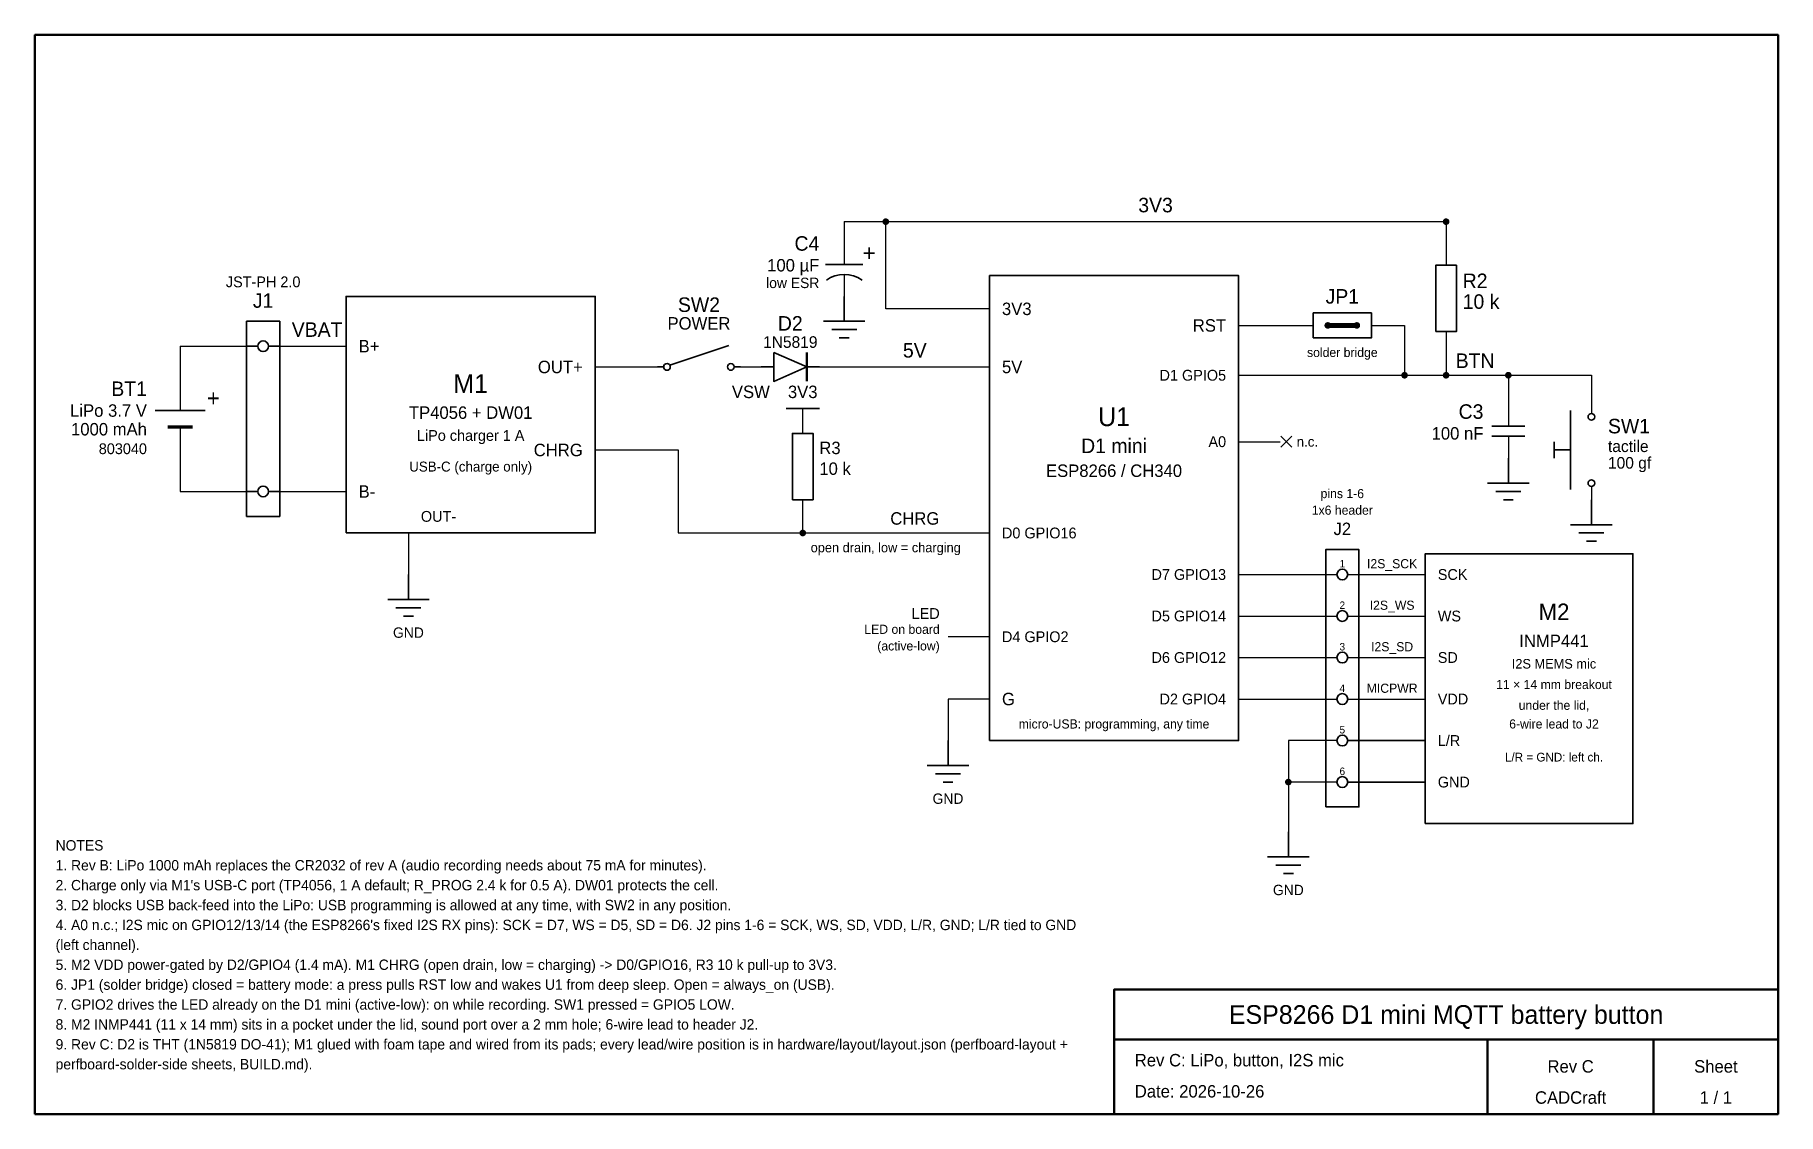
# Model space of a CAD drawing. Header units: millimetres. Extents: x 10 to 430, y 10 to 270.
import ezdxf
from ezdxf.enums import TextEntityAlignment as Align

# ---------------------------------------------------------------- set-up
doc = ezdxf.new("R2010")
doc.units = ezdxf.units.MM
doc.layers.add('frame', color=7, linetype='Continuous', lineweight=50)
doc.layers.add('symbols', color=7, linetype='Continuous', lineweight=35)
for name, color, linetype, true_color in [('nets', 30, 'Continuous', 0xff8c00), ('notes', 140, 'Continuous', 0x00aae6), ('text', 140, 'Continuous', 0x00aae6)]:
    doc.layers.add(name, color=color, linetype=linetype, true_color=true_color)
doc.layers.add('wires', color=92, linetype='Continuous', lineweight=25, true_color=0x00c800)

msp = doc.modelspace()

# ---------------------------------------------------------------- linework, layer by layer
at = {"layer": 'frame'}
for p, q in [((270, 28), (430, 28)), ((360, 10), (360, 28)), ((400, 10), (400, 28))]:
    msp.add_line(p, q, dxfattribs=at)
for points in [[(10, 10), (430, 10), (430, 270), (10, 270)], [(270, 10), (430, 10), (430, 40), (270, 40)]]:
    msp.add_lwpolyline(points, close=True, dxfattribs=at)
at = {"layer": 'symbols'}
for p, q in [((200.5, 214.7), (209.5, 214.7)), ((205, 207), (205, 201)), ((200, 201), (210, 201)), ((202, 199), (208, 199)), ((61, 195), (63.7, 195)), ((66.3, 195), (69, 195)), ((163, 190.4), (177.2, 195.2)), ((203.8, 197), (206.2, 197)), ((160, 190), (161.5, 190)), ((178.5, 190), (180, 190)), ((185, 190), (188, 190)), ((196, 190), (199, 190)), ((39, 179.5), (51, 179.5)), ((191, 180), (199, 180)), ((380, 179.5), (380, 160.5)), ((310.2, 170.7), (312.8, 173.3)), ((310.2, 173.3), (312.8, 170.7)), ((361, 175.7), (369, 175.7)), ((361, 173.3), (369, 173.3)), ((365, 168), (365, 162)), ((376, 168), (376, 172)), ((380, 170), (376, 170)), ((61, 160), (63.7, 160)), ((66.3, 160), (69, 160)), ((360, 162), (370, 162)), ((362, 160), (368, 160)), ((363.8, 158), (366.2, 158)), ((385, 158), (385, 152)), ((380, 152), (390, 152)), ((382, 150), (388, 150)), ((383.8, 148), (386.2, 148)), ((100, 140), (100, 134)), ((95, 134), (105, 134)), ((97, 132), (103, 132)), ((98.8, 130), (101.2, 130)), ((230, 100), (230, 94)), ((326.3, 100), (345, 100)), ((225, 94), (235, 94)), ((227, 92), (233, 92)), ((228.8, 90), (231.2, 90)), ((326.3, 90), (345, 90)), ((312, 78), (312, 72)), ((307, 72), (317, 72)), ((309, 70), (315, 70)), ((310.8, 68), (313.2, 68))]:
    msp.add_line(p, q, dxfattribs=at)
for points in [[(347.5, 198.5), (352.5, 198.5), (352.5, 214.5), (347.5, 214.5)], [(240, 100), (300, 100), (300, 212), (240, 212)], [(85, 150), (145, 150), (145, 207), (85, 207)], [(318, 197), (332, 197), (332, 203), (318, 203)], [(61, 154), (69, 154), (69, 201), (61, 201)], [(188, 193.5), (196, 190), (188, 186.5)], [(192.5, 158), (197.5, 158), (197.5, 174), (192.5, 174)], [(321, 84), (329, 84), (329, 146), (321, 146)], [(345, 80), (395, 80), (395, 145), (345, 145)]]:
    msp.add_lwpolyline(points, close=True, dxfattribs=at)
at = {"layer": 'symbols', "const_width": 0.8}
for points in [[(321.1, 200, 1), (321.9, 200, 1)], [(328.1, 200, 1), (328.9, 200, 1)], [(364.6, 188, 1), (365.4, 188, 1)]]:
    msp.add_lwpolyline(points, format="xyb", close=True, dxfattribs=at)
at = {"layer": 'symbols'}
for points, const_width in [([(321.5, 200), (328.5, 200)], 1.2), ([(196, 193.5), (196, 186.5)], 0.6), ([(42, 175.5), (48, 175.5)], 0.8)]:
    msp.add_lwpolyline(points, dxfattribs=dict(at, const_width=const_width))
for centre, radius in [((65, 195), 1.3), ((162.3, 190), 0.8), ((177.7, 190), 0.8), ((385, 178), 0.8), ((65, 160), 1.3), ((385, 162), 0.8), ((325, 140), 1.3), ((325, 130), 1.3), ((325, 120), 1.3), ((325, 110), 1.3), ((325, 100), 1.3), ((325, 90), 1.3)]:
    msp.add_circle(centre, radius, dxfattribs=at)
msp.add_arc((205, 204.8), 7.5, 55, 125, dxfattribs=at)
at = {"layer": 'wires'}
for p, q in [((205, 225), (350, 225)), ((205, 225), (205, 214.7)), ((215, 204), (215, 225)), ((350, 225), (350, 214.5)), ((205, 212.3), (205, 207)), ((240, 204), (215, 204)), ((300, 200), (318, 200)), ((332, 200), (340, 200)), ((340, 200), (340, 188)), ((350, 198.5), (350, 188)), ((45, 195), (45, 179.5)), ((45, 195), (61, 195)), ((69, 195), (85, 195)), ((145, 190), (160, 190)), ((180, 190), (185, 190)), ((199, 190), (240, 190)), ((300, 188), (385, 188)), ((365, 188), (365, 175.7)), ((385, 188), (385, 178.8)), ((195, 174), (195, 180)), ((45, 175.5), (45, 160)), ((365, 173.3), (365, 168)), ((145, 170), (165, 170)), ((165, 170), (165, 150)), ((300, 172), (310, 172)), ((45, 160), (61, 160)), ((69, 160), (85, 160)), ((385, 161.2), (385, 158)), ((195, 150), (195, 158)), ((100, 150), (100, 140)), ((165, 150), (240, 150)), ((300, 140), (323.7, 140)), ((326.3, 140), (345, 140)), ((300, 130), (323.7, 130)), ((326.3, 130), (345, 130)), ((240, 125), (230, 125)), ((300, 120), (323.7, 120)), ((326.3, 120), (345, 120)), ((240, 110), (230, 110)), ((230, 110), (230, 100)), ((300, 110), (323.7, 110)), ((326.3, 110), (345, 110)), ((323.7, 100), (312, 100)), ((312, 100), (312, 78)), ((323.7, 90), (312, 90))]:
    msp.add_line(p, q, dxfattribs=at)
at = {"layer": 'wires', "const_width": 0.8}
for points in [[(214.6, 225, 1), (215.4, 225, 1)], [(349.6, 225, 1), (350.4, 225, 1)], [(339.6, 188, 1), (340.4, 188, 1)], [(349.6, 188, 1), (350.4, 188, 1)], [(194.6, 150, 1), (195.4, 150, 1)], [(311.6, 90, 1), (312.4, 90, 1)]]:
    msp.add_lwpolyline(points, format="xyb", close=True, dxfattribs=at)

# ---------------------------------------------------------------- texts
at = {"layer": 'nets'}
for s, height, p in [('3V3', 3.5, (280, 229)), ('VBAT', 3.5, (78, 199)), ('5V', 3.5, (222, 194)), ('BTN', 3.5, (357, 191.5)), ('VSW', 3, (182.5, 184)), ('3V3', 3, (195, 184)), ('CHRG', 3, (222, 153.5)), ('I2S_SCK', 2.2, (337, 142.6)), ('I2S_WS', 2.2, (337, 132.6)), ('I2S_SD', 2.2, (337, 122.6)), ('MICPWR', 2.2, (337, 112.6))]:
    msp.add_text(s, height=height, dxfattribs=at).set_placement(p, align=Align.MIDDLE_CENTER)
msp.add_text('LED', height=2.6, dxfattribs=at).set_placement((228, 130.6), align=Align.MIDDLE_RIGHT)
at = {"layer": 'notes', "insert": (15, 76), "char_height": 2.5, "width": 250, "attachment_point": 1, "line_spacing_factor": 1.15}
msp.add_mtext("NOTES\\P1. Rev B: LiPo 1000 mAh replaces the CR2032 of rev A (audio recording needs about 75 mA for minutes).\\P2. Charge only via M1's USB-C port (TP4056, 1 A default; R_PROG 2.4 k for 0.5 A). DW01 protects the cell.\\P3. D2 blocks USB back-feed into the LiPo: USB programming is allowed at any time, with SW2 in any position.\\P4. A0 n.c.; I2S mic on GPIO12/13/14 (the ESP8266's fixed I2S RX pins): SCK = D7, WS = D5, SD = D6. J2 pins 1-6 = SCK, WS, SD, VDD, L/R, GND; L/R tied to GND (left channel).\\P5. M2 VDD power-gated by D2/GPIO4 (1.4 mA). M1 CHRG (open drain, low = charging) -> D0/GPIO16, R3 10 k pull-up to 3V3.\\P6. JP1 (solder bridge) closed = battery mode: a press pulls RST low and wakes U1 from deep sleep. Open = always_on (USB).\\P7. GPIO2 drives the LED already on the D1 mini (active-low): on while recording. SW1 pressed = GPIO5 LOW.\\P8. M2 INMP441 (11 x 14 mm) sits in a pocket under the lid, sound port over a 2 mm hole; 6-wire lead to header J2.\\P9. Rev C: D2 is THT (1N5819 DO-41); M1 glued with foam tape and wired from its pads; every lead/wire position is in hardware/layout/layout.json (perfboard-layout + perfboard-solder-side sheets, BUILD.md).", dxfattribs=at)
at = {"layer": 'symbols'}
for p in [(211, 217.5), (53, 182.5)]:
    msp.add_text('+', height=4, dxfattribs=at).set_placement(p, align=Align.MIDDLE_CENTER)
at = {"layer": 'text'}
for s, height, p in [('C4', 3.5, (199, 218)), ('100 µF', 3, (199, 213)), ('low ESR', 2.5, (199, 209)), ('BT1', 3.5, (37, 183)), ('LiPo 3.7 V', 3, (37, 178)), ('C3', 3.5, (359, 177.5)), ('1000 mAh', 3, (37, 173.5)), ('100 nF', 3, (359, 172.5)), ('803040', 2.6, (37, 169))]:
    msp.add_text(s, height=height, dxfattribs=at).set_placement(p, align=Align.RIGHT)
for s, height, p in [('JST-PH 2.0', 2.6, (65, 210.5)), ('J1', 3.5, (65, 206)), ('SW2', 3.5, (170, 205)), ('JP1', 3.5, (325, 207)), ('POWER', 3, (170, 200.5)), ('D2', 3.5, (192, 200.5)), ('1N5819', 2.8, (192, 196)), ('solder bridge', 2.2, (325, 193.5)), ('M1', 4.5, (115, 186)), ('TP4056 + DW01', 3, (115, 179)), ('U1', 4.5, (270, 178)), ('LiPo charger 1 A', 2.6, (115, 173.5)), ('D1 mini', 3.5, (270, 171)), ('USB-C (charge only)', 2.4, (115, 166)), ('ESP8266 / CH340', 3, (270, 165)), ('pins 1-6', 2.2, (325, 159.5)), ('1x6 header', 2.2, (325, 155.5)), ('J2', 3, (325, 151)), ('open drain, low = charging', 2.3, (215, 146.5)), ('1', 1.8, (325, 142.6)), ('2', 1.8, (325, 132.6)), ('M2', 4, (376, 131)), ('GND', 2.5, (100, 126)), ('3', 1.8, (325, 122.6)), ('INMP441', 3, (376, 124)), ('I2S MEMS mic', 2.3, (376, 118.5)), ('4', 1.8, (325, 112.6)), ('11 × 14 mm breakout', 2.2, (376, 113.5)), ('under the lid,', 2.2, (376, 108.5)), ('micro-USB: programming, any time', 2.2, (270, 104)), ('6-wire lead to J2', 2.2, (376, 104)), ('5', 1.8, (325, 102.6)), ('L/R = GND: left ch.', 2.1, (376, 96)), ('6', 1.8, (325, 92.6)), ('GND', 2.5, (230, 86)), ('GND', 2.5, (312, 64)), ('ESP8266 D1 mini MQTT battery button', 4.5, (350, 34)), ('Rev C', 3, (380, 21.5)), ('Sheet', 3, (415, 21.5)), ('CADCraft', 3, (380, 14)), ('1 / 1', 3, (415, 14))]:
    msp.add_text(s, height=height, dxfattribs=at).set_placement(p, align=Align.MIDDLE_CENTER)
for s, height, p in [('R2', 3.5, (354, 209)), ('10 k', 3.5, (354, 204)), ('SW1', 3.5, (389, 174)), ('tactile', 2.8, (389, 169.5)), ('R3', 3, (199, 169)), ('100 gf', 2.8, (389, 165.5)), ('10 k', 3, (199, 164)), ('Rev C: LiPo, button, I2S mic', 3, (275, 21.5)), ('Date: 2026-10-26', 3, (275, 14))]:
    msp.add_text(s, height=height, dxfattribs=at).set_placement(p)
for s, height, p in [('3V3', 3, (243, 204)), ('B+', 3, (88, 195)), ('5V', 3, (243, 190)), ('n.c.', 2.4, (314, 172)), ('B-', 3, (88, 160)), ('OUT-', 2.6, (103, 154)), ('D0 GPIO16', 2.6, (243, 150)), ('SCK', 2.6, (348, 140)), ('WS', 2.6, (348, 130)), ('D4 GPIO2', 2.6, (243, 125)), ('SD', 2.6, (348, 120)), ('G', 3, (243, 110)), ('VDD', 2.6, (348, 110)), ('L/R', 2.6, (348, 100)), ('GND', 2.6, (348, 90))]:
    msp.add_text(s, height=height, dxfattribs=at).set_placement(p, align=Align.MIDDLE_LEFT)
for s, height, p in [('RST', 3, (297, 200)), ('OUT+', 3, (142, 190)), ('D1 GPIO5', 2.6, (297, 188)), ('A0', 2.6, (297, 172)), ('CHRG', 3, (142, 170)), ('D7 GPIO13', 2.6, (297, 140)), ('D5 GPIO14', 2.6, (297, 130)), ('LED on board', 2.2, (228, 126.8)), ('(active-low)', 2.2, (228, 122.8)), ('D6 GPIO12', 2.6, (297, 120)), ('D2 GPIO4', 2.6, (297, 110))]:
    msp.add_text(s, height=height, dxfattribs=at).set_placement(p, align=Align.MIDDLE_RIGHT)

doc.saveas('drawing.dxf')
